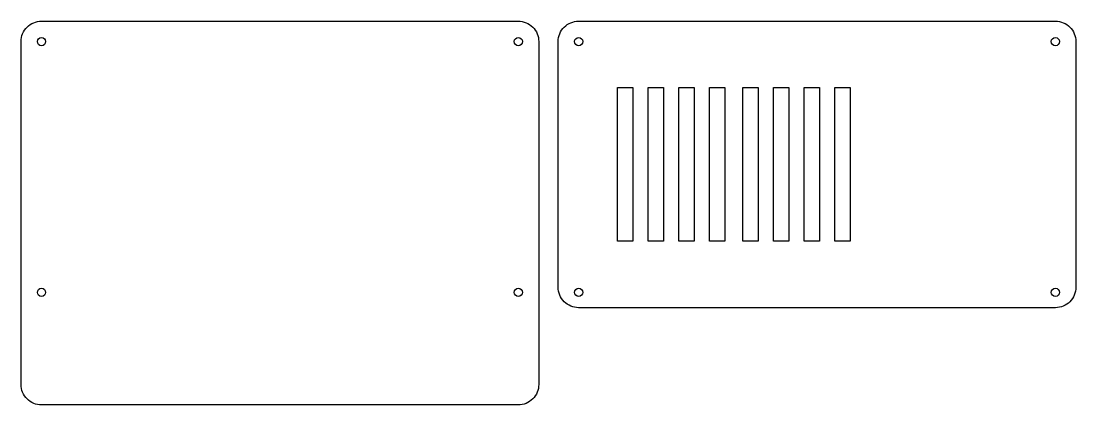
# Model space of a CAD drawing. Header units: millimetres. Extents: x 191 to 397, y 740 to 815.
import ezdxf

# ---------------------------------------------------------------- set-up
doc = ezdxf.new("R2010")
doc.units = ezdxf.units.MM

msp = doc.modelspace()

# ---------------------------------------------------------------- linework, layer by layer
msp.add_lwpolyline([(195.18, 815.05), (288.38, 815.05, -0.414214), (292.38, 811.05), (292.38, 744.05, -0.414214), (288.38, 740.05), (195.18, 740.05, -0.414214), (191.18, 744.05), (191.18, 811.05, -0.414214)], format="xyb", close=True)
msp.add_lwpolyline([(300.18, 759.05, -0.414214), (296.18, 763.05), (296.18, 811.05, -0.414214), (300.18, 815.05), (393.38, 815.05, -0.414214), (397.38, 811.05), (397.38, 763.05, -0.414214), (393.38, 759.05), (300.18, 759.05)], format="xyb")
for points in [[(307.76, 802.05), (310.76, 802.05), (310.76, 772.05), (307.76, 772.05)], [(313.76, 802.05), (316.76, 802.05), (316.76, 772.05), (313.76, 772.05)], [(313.76, 802.05), (316.76, 802.05), (316.76, 772.05), (313.76, 772.05)], [(319.76, 802.05), (322.76, 802.05), (322.76, 772.05), (319.76, 772.05)], [(325.76, 802.05), (328.76, 802.05), (328.76, 772.05), (325.76, 772.05)], [(325.76, 802.05), (328.76, 802.05), (328.76, 772.05), (325.76, 772.05)], [(332.26, 802.05), (335.26, 802.05), (335.26, 772.05), (332.26, 772.05)], [(338.26, 802.05), (341.26, 802.05), (341.26, 772.05), (338.26, 772.05)], [(338.26, 802.05), (341.26, 802.05), (341.26, 772.05), (338.26, 772.05)], [(344.26, 802.05), (347.26, 802.05), (347.26, 772.05), (344.26, 772.05)], [(350.26, 802.05), (353.26, 802.05), (353.26, 772.05), (350.26, 772.05)], [(350.26, 802.05), (353.26, 802.05), (353.26, 772.05), (350.26, 772.05)]]:
    msp.add_lwpolyline(points, close=True)
for centre in [(195.18, 811.05), (288.38, 811.05), (300.18, 811.05), (393.38, 811.05), (195.18, 762.05), (288.38, 762.05), (300.18, 762.05), (393.38, 762.05)]:
    msp.add_circle(centre, 0.8)

doc.saveas('drawing.dxf')
